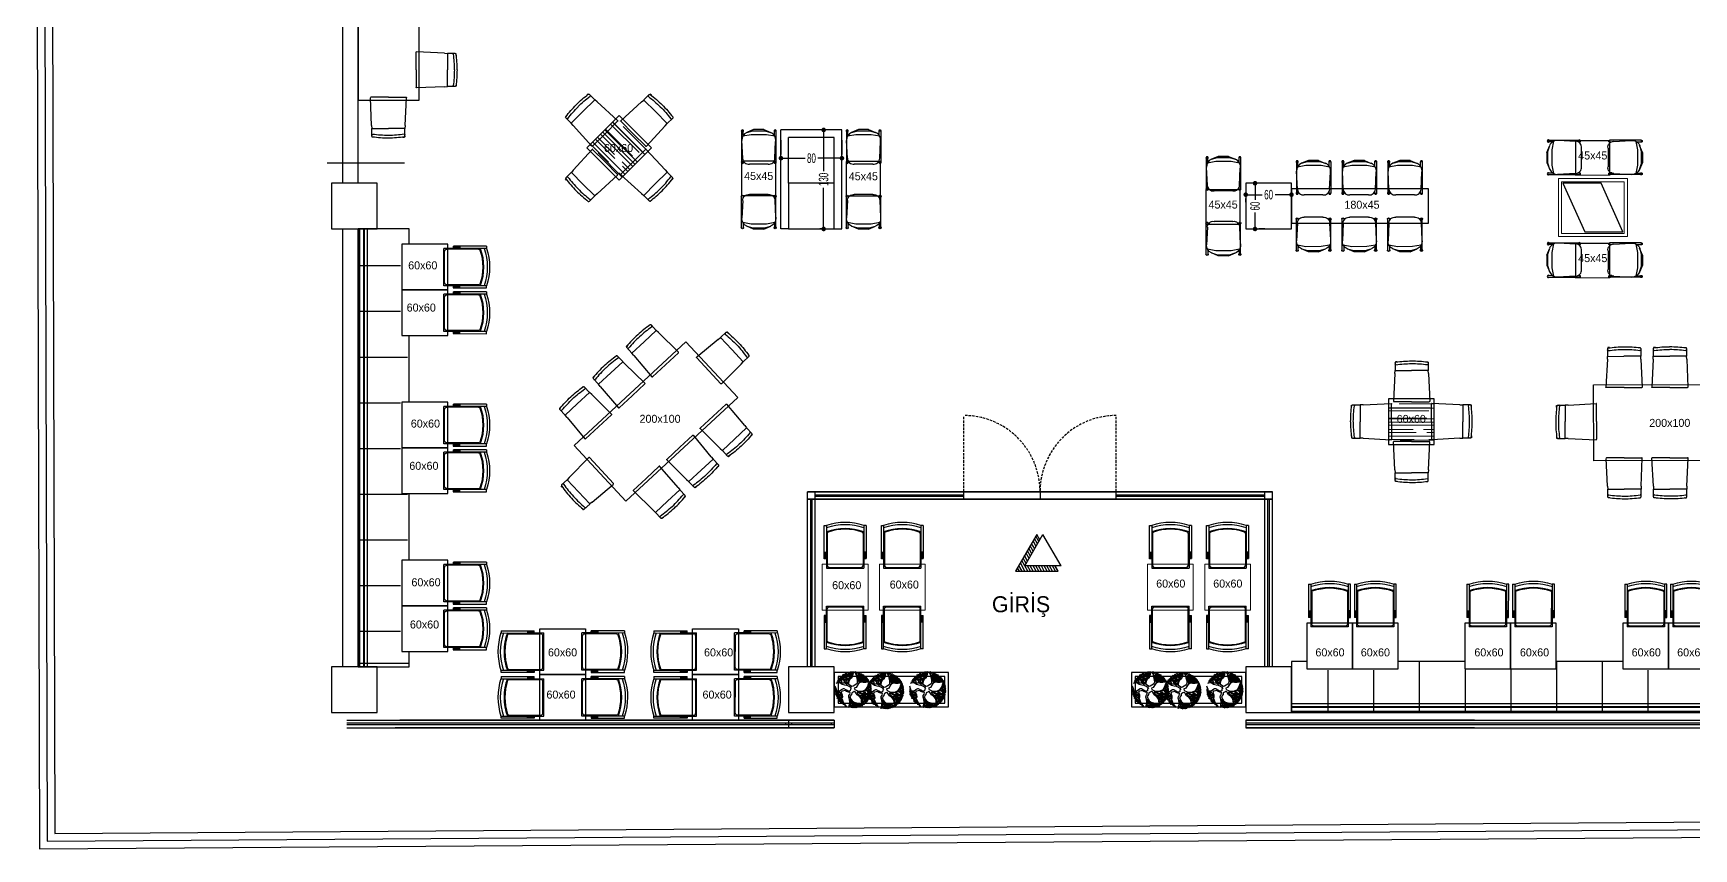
# Model space of a CAD drawing. Header units: millimetres. Extents: x -718 to 7948, y 6082 to 9415.
# Drawn here: x 4610 to 6789, y 6365 to 7436 of the extents above; entities that cross this region are included whole.
import ezdxf

# ---------------------------------------------------------------- set-up
doc = ezdxf.new("R2010")
doc.units = ezdxf.units.MM
doc.linetypes.add('150824 Uyg - tasıyıcı (ZEMIN K.)$0$150515 Uyg - Çekirdekler$0$Uyg - Yangın Merdivenleri ve Asansörler$0$150314 yangın merdiven$0$merdiven$0$193L00F02_c$0$HIDDEN2', pattern=[4.7625, 3.175, -1.5875])
for name, color, linetype in [('-DWG_ANA', 7, 'Continuous'), ('agac', 64, 'Continuous'), ('bahce', 34, 'Continuous'), ('dim', 252, 'Continuous'), ('DUVAR', 6, 'Continuous'), ('GÖRÜNÜŞ', 253, 'Continuous'), ('kolon', 4, 'Continuous'), ('PENCERE', 1, 'Continuous'), ('text', 7, 'Continuous'), ('ZZCAD_3D_FIG', 7, 'Continuous')]:
    doc.layers.add(name, color=color, linetype=linetype)
doc.layers.add('m_Ahsap', color=7, linetype='Continuous', lineweight=13, true_color=0x89693e)
doc.layers.add('m_profil', color=145, linetype='Continuous', lineweight=15)
doc.layers.add('m_Tefris', color=253, linetype='Continuous', lineweight=15)
doc.layers.add('TEFRIS', color=7, linetype='Continuous', true_color=0xa77f65)
doc.styles.add('HAYAL KAHVESİ', font='GOTHIC.TTF')
doc.styles.add('ROMANS', font='arial.ttf', dxfattribs={"width": 0.6, "height": 12.5})
doc.dimstyles.new('YAZI', dxfattribs={"dimtxt": 12.5, "dimasz": 6, "dimexe": 5, "dimexo": 25, "dimgap": 3, "dimtad": 0, "dimdec": 1, "dimrnd": 0.5, "dimzin": 9, "dimdsep": 46, "dimtxsty": 'ROMANS', "dimblk": 'DOT', "dimblk1": 'DOTSMALL', "dimblk2": 'DOT', "dimcen": 1, "dimdle": 5, "dimclrd": 6, "dimclre": 6, "dimadec": 0, "dimazin": 0, "dimtfac": 1, "dimtdec": 1, "dimtix": 1, "dimtofl": 0, "dimtmove": 2, "dimatfit": 3, "dimldrblk": 'DOT', "dimfxl": 1, "dimtolj": 1, "dimtzin": 0, "dimarcsym": 0})

# ---------------------------------------------------------------- blocks, each defined once
blk = doc.blocks.new('sandalye kolcakli')
at = {"layer": 'TEFRIS', "color": 146, "true_color": 0x105689}
for p, q in [((-27.5, 12.4), (-27.5, 56)), ((-27.5, 56), (-24.5, 56)), ((-24.5, 56), (-24.5, 18.3)), ((27.5, 56), (24.5, 56)), ((24.5, 56), (24.5, 18.3)), ((27.5, 56), (27.5, 12.4)), ((-27.5, 21.1), (-24.5, 21.1)), ((-27.5, 20.1), (-24.5, 20.1)), ((-27.5, 18.8), (-24.5, 18.8)), ((-27.5, 17.9), (-24.5, 17.9)), ((-27.5, 17.6), (-24.5, 17.6)), ((-27.5, 17.1), (-24.5, 17.1)), ((-27.5, 16.1), (-24.5, 16.1)), ((-27.5, 14.9), (-24.5, 14.9)), ((-27.5, 14), (-24.5, 14)), ((-27.5, 13.6), (-24.5, 13.6)), ((-27.5, 13.3), (-24.5, 13.3)), ((-27.5, 13), (-24.5, 13)), ((-27.5, 12.8), (-24.5, 12.8)), ((-24.5, 12.4), (-27.5, 12.4)), ((27.5, 21.1), (24.5, 21.1)), ((27.5, 20.1), (24.5, 20.1)), ((27.5, 18.8), (24.5, 18.8)), ((27.5, 17.9), (24.5, 17.9)), ((27.5, 17.6), (24.5, 17.6)), ((27.5, 17.1), (24.5, 17.1)), ((27.5, 16.1), (24.5, 16.1)), ((27.5, 14.9), (24.5, 14.9)), ((27.5, 14), (24.5, 14)), ((27.5, 13.6), (24.5, 13.6)), ((27.5, 13.3), (24.5, 13.3)), ((27.5, 13), (24.5, 13)), ((27.5, 12.8), (24.5, 12.8)), ((24.5, 12.4), (27.5, 12.4))]:
    blk.add_line(p, q, dxfattribs=at)
at = {"layer": 'TEFRIS', "color": 251}
for p, q in [((-23.5, 45.6), (-23.5, 4)), ((23.5, 45.6), (23.5, 4)), ((-20.5, 1), (20.5, 1))]:
    blk.add_line(p, q, dxfattribs=at)
at = {"layer": 'TEFRIS'}
for p, q in [((-24.5, 18.3), (-24.5, 0)), ((-24.5, 0), (24.5, 0)), ((24.5, 18.3), (24.5, 0))]:
    blk.add_line(p, q, dxfattribs=at)
at = {"layer": 'TEFRIS', "color": 146, "true_color": 0x105689}
for radius, start, end in [(79.2, 71.9699, 108.0301), (76.2, 71.2337, 108.7663), (71.2, 69.86, 110.14)]:
    blk.add_arc((0, -19.2), radius, start, end, dxfattribs=at)
at = {"layer": 'TEFRIS', "color": 251}
for centre, radius, start, end in [((-21.7, 45.6), 1.8, 108.5092, 180), ((0, -19.2), 70.2, 71.4908, 108.5092), ((21.7, 45.6), 1.8, 0, 71.4908), ((-20.5, 4), 3, 180, 270), ((20.5, 4), 3, 270, 0)]:
    blk.add_arc(centre, radius, start, end, dxfattribs=at)
blk = doc.blocks.new('agac12')
for points in [[(-52, 222), (-52, 210), (-50, 194), (-46, 179), (-39, 167), (-30, 157), (-35, 151), (-46, 138), (-53, 124), (-66, 134), (-76, 151), (-89, 170), (-115, 173), (-141, 177)], [(-81, 193), (-90, 210)], [(-63, 206), (-79, 214)], [(-38, 147), (-55, 176), (-61, 202), (-69, 218)], [(14, 228), (28, 198), (34, 181), (39, 161), (48, 122), (49, 94), (47, 81), (37, 69), (17, 56), (-3, 45), (-17, 39), (-51, 61), (-56, 79), (-51, 108), (-38, 138), (-14, 157), (-10, 166), (3, 213), (5, 229)], [(0, 229), (-1, 214), (-5, 199), (-13, 175), (-19, 164), (-32, 175), (-43, 193), (-46, 210), (-46, 222)], [(-30, 188), (-42, 225)], [(-27, 171), (-32, 201), (-30, 227)], [(-12, 178), (-17, 190), (-19, 228)], [(-17, 199), (-10, 214), (-10, 228)], [(20, 228), (34, 199), (47, 147), (53, 173), (73, 203), (74, 215)], [(41, 202), (29, 227)], [(35, 215), (43, 225)], [(37, 187), (41, 202), (63, 220)], [(51, 210), (51, 223)], [(79, 215), (78, 197), (65, 179), (54, 159), (53, 134), (57, 117), (75, 128), (106, 152), (121, 195)], [(53, 133), (82, 164), (92, 209)], [(-212, -1), (-229, 5)], [(-213, 84), (-187, 92), (-158, 81), (-141, 70), (-110, 61), (-84, 56), (-53, 43), (-41, 38), (-26, 15), (-37, 6), (-38, -13), (-38, -13), (-66, -16), (-87, -6), (-113, 11), (-128, 11), (-151, 1), (-153, -7), (-171, -18), (-203, -16), (-210, 4), (-225, 43)], [(-225, 28), (-214, 4), (-208, -19), (-201, -27), (-207, -30), (-218, -41), (-222, -50)], [(-166, 157), (-159, 144), (-144, 138), (-128, 124), (-116, 108), (-113, 81), (-133, 82), (-151, 89), (-167, 94), (-181, 99), (-190, 99), (-209, 92)], [(-186, 111), (-204, 102)], [(-139, 84), (-145, 106), (-199, 113)], [(-174, 110), (-192, 124)], [(-127, 124), (-159, 116), (-187, 132)], [(-145, 119), (-179, 142)], [(-148, 172), (-123, 169), (-102, 165), (-94, 163), (-84, 152), (-79, 137), (-64, 117), (-66, 87), (-65, 69), (-86, 71), (-104, 84), (-105, 103), (-113, 119), (-131, 137), (-152, 150), (-159, 161)], [(-86, 106), (-112, 128), (-155, 168)], [(-94, 171), (-112, 180), (-134, 185)], [(-105, 150), (-134, 149)], [(-57, 160), (-74, 173), (-92, 185), (-125, 191)], [(-105, 94), (-81, 109), (-95, 145), (-124, 160)], [(-99, 187), (-112, 199)], [(-61, 130), (-54, 152), (-65, 185), (-103, 204)], [(-96, 78), (-94, 101)], [(-78, 88), (-86, 80)], [(-65, 84), (-84, 90)], [(-73, 86), (-75, 99)], [(200, 110), (179, 95), (155, 91), (121, 92), (95, 94), (65, 77), (34, 30), (11, 22), (17, 2), (52, -13), (82, -18), (121, -14), (157, 5), (180, 41), (190, 77), (203, 104)], [(125, 190), (113, 157), (110, 145), (80, 124), (66, 97), (86, 98), (101, 98), (131, 95), (153, 97), (160, 120), (164, 134), (176, 144)], [(70, 151), (72, 170)], [(74, 128), (88, 151), (112, 199)], [(76, 116), (102, 114), (132, 125), (153, 169)], [(83, 98), (138, 111), (153, 132)], [(84, 171), (105, 203)], [(88, 130), (110, 131), (117, 143), (130, 188)], [(90, 100), (120, 114)], [(113, 118), (128, 144), (133, 186)], [(122, 107), (146, 105), (154, 122)], [(123, 135), (126, 140), (148, 174)], [(127, 123), (146, 133), (171, 152)], [(151, 137), (163, 161)], [(222, 51), (210, 42), (191, 38), (186, 36), (178, 25), (171, 9), (153, -3), (164, -5), (183, -18), (195, -38), (219, -64)], [(179, 141), (167, 131), (165, 112), (160, 101), (168, 100), (175, 104), (197, 113)], [(165, 112), (189, 128)], [(170, -10), (201, 4), (227, 25)], [(171, 116), (195, 119)], [(177, 120), (184, 136)], [(206, 95), (198, 79), (187, 42), (202, 44), (221, 58)], [(189, 50), (201, 61), (216, 75)], [(191, 0), (190, 19), (202, 27), (224, 44)], [(197, 43), (219, 67)], [(198, 24), (226, 32)], [(200, 60), (212, 86)], [(206, 8), (228, 9)], [(-205, -10), (-228, -8)], [(-218, -9), (-227, -24)], [(-207, -30), (-215, -24), (-226, -35)], [(-222, -58), (-213, -42), (-201, -32), (-192, -30), (-169, -31), (-159, -41), (-159, -55), (-165, -64), (-186, -77), (-200, -87), (-202, -103)], [(-206, -36), (-218, -70)], [(-181, -63), (-182, -51), (-191, -41), (-203, -55), (-216, -75)], [(-169, -67), (-190, -60), (-205, -74), (-213, -82)], [(-184, -75), (-189, -69), (-211, -89)], [(-200, -109), (-196, -94), (-184, -83), (-168, -74), (-157, -68), (-151, -60), (-151, -71), (-150, -87), (-151, -108), (-150, -119), (-143, -134), (-130, -158), (-116, -182), (-99, -204)], [(-163, -95), (-174, -89), (-186, -97), (-189, -111), (-194, -117)], [(-181, -59), (-174, -41)], [(-151, -88), (-162, -95), (-179, -112), (-173, -150)], [(-171, -108), (-166, -123), (-165, -142), (-156, -168)], [(-145, -132), (-155, -141), (-150, -160), (-149, -174)], [(-60, -221), (-52, -200), (-45, -154), (-49, -118), (-57, -91), (-55, -71), (-45, -56), (-38, -44), (-45, -30), (-61, -30), (-85, -23), (-102, -10), (-118, -12), (-140, -19), (-151, -31), (-139, -62), (-137, -87), (-143, -111), (-121, -165), (-89, -211)], [(-151, -138), (-144, -153), (-142, -160)], [(-132, -167), (-137, -169), (-144, -171)], [(-132, -154), (-130, -171), (-127, -188)], [(-55, -220), (-50, -207), (-43, -183), (-34, -202), (-18, -209), (-4, -224), (-4, -228)], [(-47, -200), (-45, -207), (-38, -215), (-40, -223)], [(125, -192), (111, -179), (104, -147), (101, -114), (77, -84), (47, -62), (24, -24), (11, -21), (0, -28), (-11, -33), (-19, -40), (-23, -58), (-43, -85), (-31, -116), (-15, -139), (9, -154), (42, -163), (82, -170), (99, -183), (120, -195)], [(2, -229), (-3, -218), (-15, -206), (-27, -198), (-35, -169), (-33, -141), (-39, -116), (-22, -146), (-5, -159), (9, -177), (31, -198), (40, -225)], [(-34, -156), (-19, -169), (-5, -186), (25, -228)], [(-33, -204), (-32, -211), (-23, -215), (-23, -227)], [(-24, -164), (-11, -159)], [(-14, -178), (-16, -188), (-8, -202), (5, -215), (11, -227)], [(-7, -159), (-4, -173), (11, -190), (26, -199), (35, -220)], [(3, -194), (13, -200), (33, -226)], [(46, -223), (38, -199), (36, -192), (24, -183), (5, -167), (4, -160), (20, -162), (63, -172), (86, -182), (113, -199)], [(16, -175), (39, -174), (52, -185), (70, -204), (68, -215)], [(47, -180), (43, -191), (53, -202), (59, -216), (58, -219)], [(208, -93), (193, -80), (181, -66), (157, -59), (136, -60), (106, -58), (82, -46), (67, -34), (55, -33), (47, -31), (54, -50), (74, -65), (96, -87), (112, -100), (137, -111), (171, -115), (191, -125)], [(54, -170), (66, -188), (93, -208)], [(217, -67), (204, -54), (188, -36), (179, -23), (166, -15), (148, -11), (126, -18), (100, -24), (75, -23), (97, -43), (122, -53), (153, -51), (183, -60), (210, -90)], [(80, -180), (76, -189), (100, -202)], [(78, -70), (113, -72), (153, -73), (170, -86), (202, -106)], [(103, -93), (117, -89), (129, -103)], [(104, -45), (130, -37), (154, -40), (161, -34)], [(188, -128), (164, -119), (138, -116), (114, -110), (104, -104), (112, -122), (115, -138), (114, -162), (117, -172), (127, -188)], [(108, -72), (117, -82), (133, -86), (153, -92), (197, -113)], [(116, -168), (125, -170), (138, -180)], [(117, -134), (139, -138), (146, -157), (152, -168)], [(119, -20), (138, -24), (156, -24)], [(125, -85), (139, -80), (156, -83)], [(125, -113), (130, -123), (150, -128), (164, -138), (171, -152)], [(126, -137), (128, -152), (135, -167), (144, -176)], [(134, -88), (139, -100), (153, -107)], [(139, -125), (153, -144), (164, -159)], [(149, -128), (163, -123), (174, -131), (182, -135)], [(154, -52), (164, -47), (185, -47), (203, -64), (215, -78)], [(160, -79), (182, -77), (195, -87), (205, -98)], [(167, -98), (169, -107)], [(183, -4), (202, -24), (228, -8)], [(190, -30), (200, -31), (213, -32), (228, -16)], [(193, -15), (229, 0)], [(201, -45), (216, -43), (226, -31)], [(209, -54), (223, -51)]]:
    blk.add_lwpolyline(points)
blk = doc.blocks.new('MONTE CRİSTO S0 A0')
for p, q in [((-45.6, 51, -0.3), (-45.6, 41, -0.3)), ((-42.9, 52.4, -0.3), (-45.1, 52.4, -0.3)), ((-45.1, 52.4, -0.3), (-45.1, 51.9, -0.3)), ((-42.8, 52.2, -0.3), (-42.9, 52.4, -0.3)), ((-4.8, 52.2, -0.3), (-4.8, 52.4, -0.3)), ((-4.8, 52.4, -0.3), (-2.6, 52.4, -0.3)), ((-2.8, 51.9, -0.3), (-2.6, 51.9, -0.3)), ((-2.6, 52.4, -0.3), (-2.6, 51.9, -0.3)), ((-2.1, 51, -0.3), (-2.1, 41, -0.3)), ((-45.9, 37, -0.3), (-47.4, 0.4)), ((-45.9, 37, -0.3), (-45.6, 40.9, -0.3)), ((-45.6, 40.9, -0.3), (-23.6, 40.9)), ((-2.1, 40.9, -0.3), (-23.6, 40.9)), ((-1.8, 37, -0.3), (-2.1, 40.9, -0.3)), ((-1.8, 37, -0.3), (0.1, 0.4)), ((-23.6, -0.2), (-46.9, -0.2)), ((-46.9, -0.2), (-46.8, -0.2)), ((-46.7, -0.2), (-46.7, -0.2)), ((-23.6, -0.2), (-0.4, -0.2)), ((-0.6, -0.2), (-0.6, -0.2)), ((-0.4, -0.2), (-0.4, -0.2))]:
    blk.add_line(p, q)
at = {"ltscale": 20}
for centre, radius, start, end in [((-44.6, 51, -0.3), 1, 97.0396, 180), ((-44.6, 49.5, -0.3), 1, 180, 276.9821), ((-23.6, -100.4, -0.3), 153.9, 90.0009, 97.8797), ((-23.2, -106.4, -0.3), 156.4, 90.1608, 97.8251), ((-23.6, -94.1, -0.3), 147.5, 81.9515, 89.9988), ((-24, -99.9, -0.3), 149.8, 82.0053, 89.8355), ((-3.1, 49.5, -0.3), 1, 263.0179, 0), ((-3.1, 51, -0.3), 1, 0, 82.9604)]:
    blk.add_arc(centre, radius, start, end, dxfattribs=at)
for centre, start, end in [((-46.1, 41, -0.3), 355.2357, 0), ((-1.6, 41, -0.3), 180, 184.7643), ((-46.9, 0.3), 176.2987, 270), ((-0.4, 0.3), 270, 3.7013)]:
    blk.add_arc(centre, 0.5, start, end)
blk = doc.blocks.new('sedia-09')
for p, q in [((1, 31.8, 78.4), (5, 41.2, 31.7)), ((1, 31.8), (1, 18.1)), ((47.6, 37.6), (47.6, 12.4)), ((1, 18.1, 78.4), (5, 8.7, 30.1)), ((39.8, 3.3, 41.8), (15.7, 2.1, 30.1))]:
    blk.add_line(p, q)
for points in [[(3, 48.1), (45.2, 48.1)], [(9.1, 46.1), (3, 46.1)], [(10.1, 46.7), (7.9, 35.3), (7.9, 14.7), (10.1, 3.3)], [(39.8, 46.7), (17, 47.8)], [(45.2, 46.1), (42.8, 46.1)], [(5, 8.7), (2.6, 17), (2.6, 33), (4.9, 41)], [(9.1, 3.9), (3, 3.9)], [(3, 1.9), (45.2, 1.9)], [(45.2, 3.9), (42.8, 3.9)]]:
    blk.add_lwpolyline(points)
for centre, radius, start, end in [((3, 47.1), 1.5, 41.8103, 318.1354), ((3, 47.1), 1, 90, 270), ((15.3, 36.7), 11.3, 81.0379, 157.7477), ((39.8, 38.8), 7.95, 351.3205, 89.8959), ((45.2, 47.1), 1.5, 221.8103, 138.1354), ((45.2, 47.1), 1, 270, 90), ((3, 2.9), 1.5, 41.8646, 318.1897), ((3, 2.9), 1, 90, 270), ((15.1, 13.1), 11, 203.2604, 272.8233), ((39.8, 11.2), 7.95, 270.1041, 8.6795), ((45.2, 2.9), 1.5, 221.8646, 138.1897), ((45.2, 2.9), 1, 270, 90)]:
    blk.add_arc(centre, radius, start, end)
blk = doc.blocks.new('_Dot')
at = {"color": 0, "linetype": 'ByBlock', "lineweight": -2}
blk.add_line((-0.5, 0), (-1, 0), dxfattribs=at)
at = {"color": 0, "linetype": 'ByBlock', "const_width": 0.5}
blk.add_lwpolyline([(-0.25, 0, 1), (0.25, 0, 1)], format="xyb", close=True, dxfattribs=at)
blk = doc.blocks.new('*D14')
at = {"layer": 'Defpoints', "color": 0, "transparency": 16777216}
for p in [(6201.2, 7238.9), (6261.2, 7238.9), (6201.2, 7223.9)]:
    blk.add_point(p, dxfattribs=at)
at = {"layer": 'dim', "color": 6, "lineweight": -2, "transparency": 16777216}
for p, q in [((6201.2, 7213.9), (6201.2, 7218.9)), ((6207.2, 7223.9), (6222.8, 7223.9)), ((6255.2, 7223.9), (6239.6, 7223.9)), ((6261.2, 7213.9), (6261.2, 7218.9))]:
    blk.add_line(p, q, dxfattribs=at)
at = {"layer": 'dim', "color": 6, "lineweight": -2, "transparency": 16777216, "xscale": 6, "yscale": 6, "zscale": 6, "rotation": 180}
blk.add_blockref('_Dot', (6201.2, 7223.9), dxfattribs=at)
at = {"layer": 'dim', "color": 6, "lineweight": -2, "transparency": 16777216, "xscale": 6, "yscale": 6, "zscale": 6}
blk.add_blockref('_Dot', (6261.2, 7223.9), dxfattribs=at)
at = {"layer": 'dim', "color": 0, "transparency": 16777216, "insert": (6231.2, 7223.9), "char_height": 12.5, "attachment_point": 5, "style": 'ROMANS'}
blk.add_mtext('\\A1;60', dxfattribs=at)
blk = doc.blocks.new('_DotSmall')
at = {"color": 0, "linetype": 'ByBlock', "const_width": 0.5}
blk.add_lwpolyline([(-0.0625, 0, 1), (0.0625, 0, 1)], format="xyb", close=True, dxfattribs=at)
blk = doc.blocks.new('*D15')
at = {"layer": 'Defpoints', "color": 0, "transparency": 16777216}
for p in [(6201.2, 7238.9), (6201.2, 7178.9), (6213.4, 7178.9)]:
    blk.add_point(p, dxfattribs=at)
at = {"layer": 'dim', "color": 6, "lineweight": -2, "transparency": 16777216}
for p, q in [((6226.2, 7238.9), (6218.4, 7238.9)), ((6213.4, 7232.9), (6213.4, 7217.3)), ((6213.4, 7184.9), (6213.4, 7200.6)), ((6226.2, 7178.9), (6218.4, 7178.9))]:
    blk.add_line(p, q, dxfattribs=at)
at = {"layer": 'dim', "color": 6, "lineweight": -2, "transparency": 16777216, "xscale": 6, "yscale": 6, "zscale": 6}
for p, rotation in [((6213.4, 7238.9), 90), ((6213.4, 7178.9), 270)]:
    blk.add_blockref('_Dot', p, dxfattribs=dict(at, rotation=rotation))
at = {"layer": 'dim', "color": 0, "transparency": 16777216, "insert": (6213.4, 7208.9), "char_height": 12.5, "attachment_point": 5, "rotation": 90, "style": 'ROMANS'}
blk.add_mtext('\\A1;60', dxfattribs=at)
blk = doc.blocks.new('*D16')
at = {"layer": 'Defpoints', "color": 0, "transparency": 16777216}
for p in [(5671.2, 7308.9), (5647.2, 7178.9), (5671.2, 7178.9)]:
    blk.add_point(p, dxfattribs=at)
at = {"layer": 'dim', "color": 6, "lineweight": -2, "transparency": 16777216}
for p, q in [((5646.2, 7308.9), (5642.2, 7308.9)), ((5647.2, 7302.9), (5647.2, 7254.9)), ((5647.2, 7184.9), (5647.2, 7233)), ((5646.2, 7178.9), (5642.2, 7178.9))]:
    blk.add_line(p, q, dxfattribs=at)
at = {"layer": 'dim', "color": 6, "lineweight": -2, "transparency": 16777216, "xscale": 6, "yscale": 6, "zscale": 6}
for p, rotation in [((5647.2, 7308.9), 90), ((5647.2, 7178.9), 270)]:
    blk.add_blockref('_Dot', p, dxfattribs=dict(at, rotation=rotation))
at = {"layer": 'dim', "color": 0, "transparency": 16777216, "insert": (5647.2, 7243.9), "char_height": 12.5, "attachment_point": 5, "rotation": 90, "style": 'ROMANS'}
blk.add_mtext('\\A1;130', dxfattribs=at)
blk = doc.blocks.new('*D17')
at = {"layer": 'Defpoints', "color": 0, "transparency": 16777216}
for p in [(5591.2, 7270.3), (5671.2, 7271.8), (5671.2, 7270.3)]:
    blk.add_point(p, dxfattribs=at)
at = {"layer": 'dim', "color": 6, "lineweight": -2, "transparency": 16777216}
for p, q in [((5591.2, 7295.3), (5591.2, 7276.8)), ((5671.2, 7295.3), (5671.2, 7276.8)), ((5597.2, 7271.8), (5622.8, 7271.8)), ((5665.2, 7271.8), (5639.6, 7271.8))]:
    blk.add_line(p, q, dxfattribs=at)
at = {"layer": 'dim', "color": 6, "lineweight": -2, "transparency": 16777216, "xscale": 6, "yscale": 6, "zscale": 6, "rotation": 180}
blk.add_blockref('_Dot', (5591.2, 7271.8), dxfattribs=at)
at = {"layer": 'dim', "color": 6, "lineweight": -2, "transparency": 16777216, "xscale": 6, "yscale": 6, "zscale": 6}
blk.add_blockref('_Dot', (5671.2, 7271.8), dxfattribs=at)
at = {"layer": 'dim', "color": 0, "transparency": 16777216, "insert": (5631.2, 7271.8), "char_height": 12.5, "attachment_point": 5, "style": 'ROMANS'}
blk.add_mtext('\\A1;80', dxfattribs=at)

msp = doc.modelspace()

# ---------------------------------------------------------------- hatches: boundary and pattern name
at = {"layer": 'GÖRÜNÜŞ'}
h = msp.add_hatch(dxfattribs=at)
h.set_pattern_fill('ANSI31', color=1, angle=74, style=0)
h.paths.add_polyline_path([(5955.13, 6729.66), (5951.05, 6736.64), (5911.22, 6736.51), (5931.03, 6770.92), (5926.97, 6777.88), (5899.11, 6729.48)])
at = {"layer": 'm_Ahsap', "true_color": 0x3b3b3b}
h = msp.add_hatch(dxfattribs=at)
h.set_pattern_fill('AR-RROOF', color=250, scale=0.55, angle=135)
h.set_pattern_definition([(135, (8385.683, 608.873), (-31.610502, 11.853938), [209.55, -27.94, 69.85, -13.97]), (135, (8367.605, 617.072), (-3.259833, -23.016396), [41.91, -4.6101, 83.82, -10.4775]), (135, (8372.347, 605.415), (-57.985514, 44.748616), [111.76, -19.558, 55.88, -13.97])])
h.paths.add_polyline_path([(5378.77, 7243.06), (5421.19, 7285.49), (5378.77, 7327.92), (5336.34, 7285.49)])
h = msp.add_hatch(dxfattribs=at)
h.set_pattern_fill('AR-RROOF', color=250, scale=0.55, angle=180)
h.set_pattern_definition([(180, (13265.956, 4331.019), (-30.734, -13.97), [209.55, -27.94, 69.85, -13.97]), (180, (13247.376, 4324.034), (13.97, -18.5801), [41.91, -4.6101, 83.82, -10.4775]), (180, (13258.971, 4319.145), (-72.644, -9.3599), [111.76, -19.558, 55.88, -13.97])])
h.paths.add_polyline_path([(6448.66, 6895.89), (6448.66, 6955.89), (6388.66, 6955.89), (6388.66, 6895.89)])

# ---------------------------------------------------------------- linework, layer by layer
at = {"layer": '-DWG_ANA', "color": 30, "true_color": 0xf26722}
for points in [[(4618.03, 6365.09), (7470.4, 6384.79), (7462.17, 9375.63), (4609.8, 9355.93)], [(4638.03, 6385.09), (7450.4, 6404.79), (7442.17, 9355.63), (4629.8, 9335.93)]]:
    msp.add_lwpolyline(points, close=True, dxfattribs=at)
at = {"layer": '-DWG_ANA', "color": 18, "true_color": 0x000000}
msp.add_lwpolyline([(4628.03, 6375.09), (7460.4, 6394.79), (7452.17, 9365.63), (4619.8, 9345.93)], close=True, dxfattribs=at)
at = {"color": 0, "linetype": 'ByBlock'}
msp.add_line((5097.22, 7265.26), (4995.81, 7265.26), dxfattribs=at)
at = {"layer": 'bahce', "ltscale": 2}
for points in [[(5661.21, 6596.43), (5661.21, 6551.43), (5811.21, 6551.43), (5811.21, 6596.43)], [(5666.21, 6591.43), (5666.21, 6556.43), (5806.21, 6556.43), (5806.21, 6591.43)], [(6051.21, 6596.43), (6051.21, 6551.43), (6201.21, 6551.43), (6201.21, 6596.43)], [(6056.21, 6591.43), (6056.21, 6556.43), (6196.21, 6556.43), (6196.21, 6591.43)]]:
    msp.add_lwpolyline(points, close=True, dxfattribs=at)
at = {"layer": 'DUVAR'}
for p, q in [((5016.21, 7238.93), (5016.21, 7638.93)), ((5036.21, 7238.93), (5036.21, 7638.93)), ((5016.21, 6603.93), (5016.21, 7178.93))]:
    msp.add_line(p, q, dxfattribs=at)
at = {"layer": 'GÖRÜNÜŞ', "color": 3}
for p, q in [((5591.21, 7178.93), (5591.21, 7308.93)), ((5671.21, 7308.93), (5591.21, 7308.93)), ((5671.21, 7178.93), (5671.21, 7308.93)), ((5601.21, 7238.93), (5601.21, 7298.93)), ((5661.21, 7298.93), (5601.21, 7298.93)), ((5661.21, 7238.93), (5661.21, 7298.93)), ((5601.21, 7178.93), (5591.21, 7178.93)), ((5661.21, 7178.93), (5671.21, 7178.93))]:
    msp.add_line(p, q, dxfattribs=at)
at = {"layer": 'GÖRÜNÜŞ', "color": 1}
for p, q in [((5926.97, 6777.88), (5899.11, 6729.48)), ((5931.03, 6770.92), (5926.97, 6777.88)), ((5959.13, 6736.66), (5911.22, 6736.51)), ((5955.13, 6729.66), (5951.05, 6736.64)), ((5899.11, 6729.48), (5955.13, 6729.66))]:
    msp.add_line(p, q, dxfattribs=at)
for points in [[(5911.22, 6736.51), (5935.04, 6777.9)], [(5959.13, 6736.66), (5935.04, 6777.9)]]:
    msp.add_lwpolyline(points, dxfattribs=at)
at = {"layer": 'GÖRÜNÜŞ'}
msp.add_lwpolyline([(5601.21, 6603.93), (5601.21, 6543.93), (5661.21, 6543.93), (5661.21, 6603.93)], close=True, dxfattribs=at)
at = {"layer": 'kolon'}
for points in [[(5001.21, 7238.93), (5001.21, 7178.93), (5061.21, 7178.93), (5061.21, 7238.93)], [(5601.21, 7238.93), (5601.21, 7178.93), (5661.21, 7178.93), (5661.21, 7238.93)], [(6201.21, 7238.93), (6201.21, 7178.93), (6261.21, 7178.93), (6261.21, 7238.93)], [(6617.44, 7238.93), (6646.01, 7175.03), (6696.01, 7175.03), (6667.44, 7238.93)], [(5001.21, 6603.93), (5001.21, 6543.93), (5061.21, 6543.93), (5061.21, 6603.93)], [(5601.21, 6603.93), (5601.21, 6543.93), (5661.21, 6543.93), (5661.21, 6603.93)], [(6201.21, 6603.93), (6201.21, 6543.93), (6261.21, 6543.93), (6261.21, 6603.93)]]:
    msp.add_lwpolyline(points, close=True, dxfattribs=at)
at = {"layer": 'm_profil', "ltscale": 0.2}
for points in [[(6611.44, 7244.93), (6702.01, 7244.93), (6702.01, 7169.03), (6611.44, 7169.03)], [(6615.44, 7240.93), (6698.01, 7240.93), (6698.01, 7173.03), (6615.44, 7173.03)]]:
    msp.add_lwpolyline(points, close=True, dxfattribs=at)
at = {"layer": 'm_Tefris', "color": 18, "ltscale": 0.2, "true_color": 0x000000}
for points in [[(5645.44, 6678.6), (5645.44, 6738.6), (5705.44, 6738.6), (5705.44, 6678.6)], [(5720.44, 6678.6), (5720.44, 6738.6), (5780.44, 6738.6), (5780.44, 6678.6)], [(6072.3, 6678.6), (6072.3, 6738.6), (6132.3, 6738.6), (6132.3, 6678.6)], [(6147.3, 6678.6), (6147.3, 6738.6), (6207.3, 6738.6), (6207.3, 6678.6)]]:
    msp.add_lwpolyline(points, close=True, dxfattribs=at)
at = {"layer": 'PENCERE', "color": 251, "linetype": '150824 Uyg - tasıyıcı (ZEMIN K.)$0$150515 Uyg - Çekirdekler$0$Uyg - Yangın Merdivenleri ve Asansörler$0$150314 yangın merdiven$0$merdiven$0$193L00F02_c$0$HIDDEN2', "true_color": 0x636466}
for p, q in [((5831.21, 6833.93), (5831.21, 6933.93)), ((6031.21, 6833.93), (6031.21, 6933.93))]:
    msp.add_line(p, q, dxfattribs=at)
at = {"layer": 'PENCERE'}
for p, q in [((5626.21, 6833.93), (6236.21, 6833.93)), ((6236.21, 6833.93), (5626.21, 6833.93)), ((5626.21, 6823.93), (6236.21, 6823.93)), ((6236.21, 6823.93), (5626.21, 6823.93)), ((5931.21, 6833.93), (5931.21, 6823.93)), ((5021.21, 6533.93), (5661.21, 6533.93)), ((5661.21, 6529.93), (5021.21, 6529.93)), ((5661.21, 6527.93), (5021.21, 6527.93)), ((5021.21, 6523.93), (5661.21, 6523.93)), ((5661.21, 6523.93), (5084.7, 6523.93)), ((5661.21, 6533.93), (5091.18, 6533.93)), ((5597.21, 6529.93), (5597.21, 6527.93)), ((5601.21, 6533.93), (5601.21, 6523.93)), ((5605.21, 6529.93), (5605.21, 6527.93)), ((5657.21, 6529.93), (5657.21, 6527.93)), ((5661.21, 6533.93), (5661.21, 6523.93)), ((6201.21, 6533.93), (7240.03, 6533.93)), ((6501.21, 6533.93), (6201.21, 6533.93)), ((6201.21, 6533.93), (6201.21, 6523.93)), ((7241.81, 6529.93), (6201.21, 6529.93)), ((7242.71, 6527.93), (6201.21, 6527.93)), ((6201.21, 6523.93), (7255.45, 6523.93)), ((6501.21, 6523.93), (6201.21, 6523.93))]:
    msp.add_line(p, q, dxfattribs=at)
at = {"layer": 'PENCERE', "lineweight": -3, "ltscale": 0.2}
for p, q in [((5626.21, 6603.93), (5626.21, 6833.93)), ((5630.21, 6603.93), (5630.21, 6823.93)), ((5632.21, 6603.93), (5632.21, 6823.93)), ((5636.21, 6603.93), (5636.21, 6833.93)), ((5636.21, 6829.93), (5831.21, 6829.93)), ((5636.21, 6827.93), (5831.21, 6827.93)), ((5831.21, 6823.93), (5831.21, 6833.93)), ((6031.21, 6823.93), (6031.21, 6833.93)), ((6031.21, 6829.93), (6226.21, 6829.93)), ((6031.21, 6827.93), (6226.21, 6827.93)), ((6226.21, 6603.93), (6226.21, 6833.93)), ((6230.21, 6603.93), (6230.21, 6823.93)), ((6232.21, 6603.93), (6232.21, 6823.93)), ((6236.21, 6603.93), (6236.21, 6833.93))]:
    msp.add_line(p, q, dxfattribs=at)
at = {"layer": 'PENCERE', "color": 251, "linetype": '150824 Uyg - tasıyıcı (ZEMIN K.)$0$150515 Uyg - Çekirdekler$0$Uyg - Yangın Merdivenleri ve Asansörler$0$150314 yangın merdiven$0$merdiven$0$193L00F02_c$0$HIDDEN2', "true_color": 0x636466}
for centre, start, end in [((5831.21, 6833.93), 0, 90), ((6031.21, 6833.93), 90, 180)]:
    msp.add_arc(centre, 100, start, end, dxfattribs=at)
at = {"layer": 'TEFRIS'}
for p, q in [((5036.21, 6603.93), (5036.21, 7178.93)), ((6884.06, 6543.93), (6261.21, 6543.93))]:
    msp.add_line(p, q, dxfattribs=at)
at = {"layer": 'TEFRIS', "ltscale": 0.2}
for p, q in [((5103.21, 7178.93), (5036.21, 7178.93)), ((5037.21, 7178.93), (5037.21, 6603.93)), ((5038.21, 7178.93), (5038.21, 6603.93)), ((5043.21, 7178.93), (5043.21, 6603.93)), ((5044.21, 7178.93), (5044.21, 6603.93)), ((5048.21, 7178.93), (5048.21, 6603.93)), ((5103.21, 7158.93), (5103.21, 7178.93)), ((5036.24, 7130.77), (5091.81, 7130.77)), ((5036.24, 7070.77), (5091.81, 7070.77)), ((5103.21, 6951.43), (5103.21, 7038.93)), ((5036.24, 7010.77), (5101.24, 7010.77)), ((5036.24, 6950.77), (5091.81, 6950.77)), ((5036.24, 6890.77), (5091.81, 6890.77)), ((5036.24, 6830.77), (5101.24, 6830.77)), ((5103.21, 6743.93), (5103.21, 6831.43)), ((5036.24, 6770.77), (5101.24, 6770.77)), ((5036.24, 6710.77), (5091.81, 6710.77)), ((5036.24, 6710.77), (5091.81, 6710.77)), ((5036.24, 6650.77), (5091.81, 6650.77)), ((5036.24, 6650.77), (5091.81, 6650.77)), ((5036.24, 6650.77), (5091.81, 6650.77)), ((5036.21, 6603.93), (5103.21, 6603.93)), ((5038.21, 6608.93), (5103.21, 6608.93)), ((5103.21, 6603.93), (5103.21, 6623.93)), ((6261.21, 6610.93), (6261.21, 6543.93)), ((6281.21, 6610.93), (6261.21, 6610.93)), ((6488.71, 6610.93), (6401.21, 6610.93)), ((6429.37, 6543.96), (6429.37, 6610.93)), ((6696.21, 6610.93), (6608.71, 6610.93)), ((6609.37, 6543.96), (6609.37, 6610.93)), ((6669.37, 6543.96), (6669.37, 6610.93)), ((6309.37, 6543.96), (6309.37, 6599.53)), ((6369.37, 6543.96), (6369.37, 6599.53)), ((6489.37, 6543.96), (6489.37, 6601.5)), ((6549.37, 6543.96), (6549.37, 6601.5)), ((6729.37, 6543.96), (6729.37, 6599.53)), ((6729.37, 6543.96), (6729.37, 6599.53)), ((6261.21, 6555.93), (6884.06, 6555.93)), ((6261.21, 6551.93), (6884.06, 6551.93)), ((6261.21, 6550.93), (6884.06, 6550.93)), ((6261.21, 6545.93), (6884.06, 6545.93)), ((6261.21, 6544.93), (6884.06, 6544.93))]:
    msp.add_line(p, q, dxfattribs=at)
at = {"layer": 'TEFRIS', "color": 35}
for p, q in [((5036.21, 7178.93), (5036.21, 6603.93)), ((6261.21, 6543.93), (6884.06, 6543.93))]:
    msp.add_line(p, q, dxfattribs=at)
at = {"layer": 'TEFRIS'}
for points in [[(5036.21, 7507.9), (5036.21, 7347.9), (5116.21, 7347.9), (5116.21, 7507.9)], [(5336.34, 7285.49), (5378.77, 7243.06), (5421.19, 7285.49), (5378.77, 7327.92)], [(5466.35, 7030.72), (5319.74, 6894.69), (5387.76, 6821.38), (5534.37, 6957.42)], [(6657.65, 6974.38), (6857.65, 6974.81), (6857.86, 6874.81), (6657.86, 6874.38)], [(6388.66, 6895.89), (6448.66, 6895.89), (6448.66, 6955.89), (6388.66, 6955.89)]]:
    msp.add_lwpolyline(points, close=True, dxfattribs=at)
at = {"layer": 'TEFRIS', "color": 18, "true_color": 0x000000}
for points in [[(6679.15, 7249.74), (6679.15, 7294.74), (6634.15, 7294.65), (6634.15, 7249.65)], [(5584.46, 7222.83), (5584.46, 7267.83), (5539.46, 7267.73), (5539.46, 7222.73)], [(5721.81, 7222.43), (5721.81, 7267.43), (5676.81, 7267.34), (5676.81, 7222.34)], [(6441.22, 7186.55), (6441.2, 7231.55), (6261.2, 7231.43), (6261.22, 7186.43)], [(6679.15, 7114.96), (6679.15, 7159.96), (6634.15, 7159.87), (6634.15, 7114.87)]]:
    msp.add_lwpolyline(points, close=True, dxfattribs=at)
at = {"layer": 'TEFRIS', "color": 18, "true_color": 0x000000, "elevation": 0}
msp.add_lwpolyline([(6193.97, 7185.32), (6193.97, 7230.32), (6148.97, 7230.23), (6148.97, 7185.23)], close=True, dxfattribs=at)
at = {"layer": 'TEFRIS', "ltscale": 0.2}
for points in [[(5093.78, 7098.93), (5153.78, 7098.93), (5153.78, 7158.93), (5093.78, 7158.93)], [(5093.78, 7038.93), (5153.78, 7038.93), (5153.78, 7098.93), (5093.78, 7098.93)], [(5093.78, 6891.43), (5153.78, 6891.43), (5153.78, 6951.43), (5093.78, 6951.43)], [(5093.78, 6831.43), (5153.78, 6831.43), (5153.78, 6891.43), (5093.78, 6891.43)], [(5093.78, 6683.93), (5153.78, 6683.93), (5153.78, 6743.93), (5093.78, 6743.93)], [(5093.78, 6623.93), (5153.78, 6623.93), (5153.78, 6683.93), (5093.78, 6683.93)], [(5334.79, 6593.93), (5274.79, 6593.93), (5274.79, 6653.93), (5334.79, 6653.93)], [(5535.29, 6593.93), (5475.29, 6593.93), (5475.29, 6653.93), (5535.29, 6653.93)], [(6341.21, 6601.5), (6341.21, 6661.5), (6281.21, 6661.5), (6281.21, 6601.5)], [(6401.21, 6601.5), (6401.21, 6661.5), (6341.21, 6661.5), (6341.21, 6601.5)], [(6548.71, 6601.5), (6548.71, 6661.5), (6488.71, 6661.5), (6488.71, 6601.5)], [(6608.71, 6601.5), (6608.71, 6661.5), (6548.71, 6661.5), (6548.71, 6601.5)], [(6756.21, 6601.5), (6756.21, 6661.5), (6696.21, 6661.5), (6696.21, 6601.5)], [(6816.21, 6601.5), (6816.21, 6661.5), (6756.21, 6661.5), (6756.21, 6601.5)], [(5334.79, 6533.93), (5274.79, 6533.93), (5274.79, 6593.93), (5334.79, 6593.93)], [(5535.29, 6533.93), (5475.29, 6533.93), (5475.29, 6593.93), (5535.29, 6593.93)]]:
    msp.add_lwpolyline(points, close=True, dxfattribs=at)
at = {"layer": 'ZZCAD_3D_FIG', "color": 0, "invisible_edges": 15}
for points in [[(5832.01, 7429.62, 10), (5831.01, 7427.89, 10), (5832.01, 7426.16, 10)], [(5831.28, 7428.89), (5833.01, 7429.89), (5834.74, 7428.89)], [(5833.01, 7425.89), (5831.28, 7428.89), (5834.74, 7428.89)], [(5833.01, 7425.89), (5831.28, 7426.89), (5831.28, 7428.89)], [(5834.74, 7428.89, 10), (5832.01, 7429.62, 10), (5832.01, 7426.16, 10)], [(5832.01, 7426.16, 10), (5834.01, 7426.16, 10), (5834.74, 7428.89, 10)], [(5834.74, 7428.89), (5834.74, 7426.89), (5833.01, 7425.89)]]:
    msp.add_3dface(points, dxfattribs=at)

# ---------------------------------------------------------------- block references
at = {"layer": 'agac', "ltscale": 2, "xscale": 0.1049999999995634, "yscale": 0.1049999999995634, "zscale": 0.1049999999995634}
for p in [(5686.15, 6573.89), (5728.61, 6572.59), (5783.74, 6573.89), (6076.15, 6573.89), (6118.61, 6572.59), (6173.74, 6573.89)]:
    msp.add_blockref('agac12', p, dxfattribs=at)
at = {"layer": 'm_Tefris', "rotation": 0.02496726082713097}
for p in [(5675.44, 6733.6), (5750.44, 6733.6), (6102.3, 6733.6), (6177.3, 6733.6)]:
    msp.add_blockref('sandalye kolcakli', p, dxfattribs=at)
at = {"layer": 'm_Tefris', "xscale": -1, "rotation": 179.9750327391729}
for p in [(5675.44, 6683.6), (5750.44, 6683.6), (6102.3, 6683.6), (6177.3, 6683.6)]:
    msp.add_blockref('sandalye kolcakli', p, dxfattribs=at)
at = {"layer": 'TEFRIS', "xscale": -1}
for name, p, rotation in [('MONTE CRİSTO S0 A0', (5112.51, 7411.52), 270), ('MONTE CRİSTO S0 A0', (5112.51, 7411.52), 270), ('MONTE CRİSTO S0 A0', (5099.82, 7351.6), 180), ('MONTE CRİSTO S0 A0', (5099.82, 7351.6), 180), ('MONTE CRİSTO S0 A0', (5343.47, 7287.39), 45), ('MONTE CRİSTO S0 A0', (5343.47, 7287.39), 45), ('sandalye kolcakli', (5148.78, 7128.93), 269.9750327391727), ('sandalye kolcakli', (5148.78, 7068.93), 269.9750327391727), ('MONTE CRİSTO S0 A0', (5480.49, 7010.05), 312.8583158175455), ('MONTE CRİSTO S0 A0', (6674.04, 6970.72), 0.1223839049417563), ('MONTE CRİSTO S0 A0', (6734.04, 6970.85), 0.1223839049417563), ('MONTE CRİSTO S0 A0', (5334.27, 6903.12), 42.85831581754544), ('sandalye kolcakli', (5148.78, 6921.43), 269.9750327391727), ('MONTE CRİSTO S0 A0', (5519.84, 6948.99), 222.8583158175454), ('MONTE CRİSTO S0 A0', (6392.36, 6902.27), 90), ('MONTE CRİSTO S0 A0', (6392.36, 6902.27), 90), ('sandalye kolcakli', (5148.78, 6861.43), 269.9750327391727), ('MONTE CRİSTO S0 A0', (5475.86, 6908.17), 222.8583158175454), ('sandalye kolcakli', (5148.78, 6713.93), 269.9750327391727), ('sandalye kolcakli', (6311.21, 6656.5), 359.9750327391727), ('sandalye kolcakli', (6371.21, 6656.5), 359.9750327391727), ('sandalye kolcakli', (6518.71, 6656.5), 359.9750327391727), ('sandalye kolcakli', (6578.71, 6656.5), 359.9750327391727), ('sandalye kolcakli', (6726.21, 6656.5), 359.9750327391727), ('sandalye kolcakli', (6786.21, 6656.5), 359.9750327391727), ('sandalye kolcakli', (5148.78, 6653.93), 269.9750327391727), ('sandalye kolcakli', (5329.79, 6623.93), 269.9750327391729), ('sandalye kolcakli', (5530.29, 6623.93), 269.9750327391729), ('sandalye kolcakli', (5329.79, 6563.93), 269.9750327391729), ('sandalye kolcakli', (5530.29, 6563.93), 269.9750327391729)]:
    msp.add_blockref(name, p, dxfattribs=dict(at, rotation=rotation))
at = {"layer": 'TEFRIS', "color": 251, "true_color": 0x636466, "xscale": -1, "rotation": 315}
msp.add_blockref('MONTE CRİSTO S0 A0', (5380.75, 7320.71), dxfattribs=at)
msp.add_blockref('MONTE CRİSTO S0 A0', (5380.75, 7320.71), dxfattribs=at)
at = {"layer": 'TEFRIS', "lineweight": -3, "yscale": 0.972000000067058}
for p, xscale, zscale, rotation in [((5537.74, 7310.34), 0.972000000067058, 0.972000000067058, 270), ((5675.33, 7310.34), 0.972000000067058, 0.972000000067058, 270), ((6595.27, 7248.56), 0.972000000067058, 0.972000000067058, 359.9500654786609), ((6147.59, 7275.2), 0.972000000067058, 0.972000000067058, 270), ((6265.91, 7269.92), 0.972000000067058, 0.972000000067058, 269.9750327391727), ((6325.91, 7269.92), 0.972000000067058, 0.972000000067058, 269.9750327391727), ((6385.91, 7269.92), 0.972000000067058, 0.972000000067058, 269.9750327391727), ((5537.74, 7177.71), -0.972000000067058, 0.972000000003143, 270), ((5675.33, 7177.71), -0.972000000067058, 0.972000000003143, 270), ((6265.91, 7147.95), -0.972000000067058, 0.972000000003143, 270.0249672608273), ((6325.91, 7147.95), -0.972000000067058, 0.972000000003143, 270.0249672608273), ((6385.91, 7147.95), -0.972000000067058, 0.972000000003143, 270.0249672608273), ((6147.59, 7142.57), -0.972000000067058, 0.972000000003143, 270), ((6595.27, 7113.78), 0.972000000067058, 0.972000000067058, 359.9500654786609)]:
    msp.add_blockref('sedia-09', p, dxfattribs=dict(at, xscale=xscale, zscale=zscale, rotation=rotation))
at = {"layer": 'TEFRIS'}
for name, p, rotation in [('MONTE CRİSTO S0 A0', (5343.55, 7283.51), 135), ('MONTE CRİSTO S0 A0', (5343.55, 7283.51), 135), ('MONTE CRİSTO S0 A0', (5380.67, 7250.19), 224.9999999999999), ('MONTE CRİSTO S0 A0', (5380.67, 7250.19), 224.9999999999999), ('MONTE CRİSTO S0 A0', (5456.86, 7016.87), 42.85831581754547), ('MONTE CRİSTO S0 A0', (5412.87, 6976.06), 42.85831581754547), ('MONTE CRİSTO S0 A0', (6444.97, 6902.27), 269.9999999999998), ('MONTE CRİSTO S0 A0', (6444.97, 6902.27), 269.9999999999998), ('MONTE CRİSTO S0 A0', (6661.4, 6949.62), 90.1223839049418), ('MONTE CRİSTO S0 A0', (6395.16, 6899.59), 180), ('MONTE CRİSTO S0 A0', (6395.16, 6899.59), 180), ('MONTE CRİSTO S0 A0', (5339.3, 6879.04), 132.8583158175454), ('MONTE CRİSTO S0 A0', (5397.26, 6835.24), 222.8583158175454), ('MONTE CRİSTO S0 A0', (6674.24, 6878.11), 180.1223839049419), ('MONTE CRİSTO S0 A0', (6734.24, 6878.24), 180.1223839049419), ('sandalye kolcakli', (5279.79, 6623.93), 90.02496726082714), ('sandalye kolcakli', (5480.29, 6623.93), 90.02496726082714), ('sandalye kolcakli', (5279.79, 6563.93), 90.02496726082714), ('sandalye kolcakli', (5480.29, 6563.93), 90.02496726082714)]:
    msp.add_blockref(name, p, dxfattribs=dict(at, rotation=rotation))
at = {"layer": 'TEFRIS', "lineweight": -3, "xscale": -0.972000000067058, "yscale": 0.972000000067058, "zscale": 0.972000000003143}
for p in [(6722.94, 7248.5), (6722.94, 7113.72)]:
    msp.add_blockref('sedia-09', p, dxfattribs=at)
at = {"layer": 'TEFRIS', "color": 251, "true_color": 0x636466, "xscale": -1}
msp.add_blockref('MONTE CRİSTO S0 A0', (6395.16, 6952.19), dxfattribs=at)
msp.add_blockref('MONTE CRİSTO S0 A0', (6395.16, 6952.19), dxfattribs=at)

# ---------------------------------------------------------------- texts
at = {"layer": 'TEFRIS', "color": 0, "char_height": 10.5, "attachment_point": 1, "rotation": 0.02497, "style": 'HAYAL KAHVESİ'}
for s, insert in [('60x60', (5358.87, 7290.43, 0)), ('180x45', (6330.7, 7215.96, 0)), ('60x60', (5101.93, 7136.34, 0)), ('60x60', (5099.93, 7080.91, 0)), ('200x100', (5405.56, 6934.9, 0)), ('60x60', (6399.26, 6934.74, 0)), ('60x60', (5105.4, 6928.6, 0)), ('200x100', (6730.74, 6929.51, 0)), ('60x60', (5103.41, 6873.17, 0)), ('60x60', (5106.21, 6720.25, 0)), ('60x60', (5658.35, 6716.44)), ('60x60', (5733.89, 6717.24)), ('60x60', (6083.66, 6718.54)), ('60x60', (6158.51, 6718.54)), ('60x60', (5104.21, 6664.82, 0)), ('60x60', (5285.38, 6628.21, 0)), ('60x60', (5490.22, 6628.21, 0)), ('60x60', (6292.63, 6628.21, 0)), ('60x60', (6352.17, 6628.21, 0)), ('60x60', (6501.22, 6628.21, 0)), ('60x60', (6561.04, 6628.21, 0)), ('60x60', (6707.69, 6628.21, 0)), ('60x60', (6767.39, 6628.21, 0)), ('60x60', (5283.38, 6572.78, 0)), ('60x60', (5488.22, 6572.78, 0))]:
    msp.add_mtext_dynamic_manual_height_columns(s, width=56.8314, gutter_width=140, heights=[0], dxfattribs=dict(at, insert=insert))
at = {"layer": 'TEFRIS', "color": 0, "char_height": 10.5, "attachment_point": 1, "style": 'HAYAL KAHVESİ'}
for insert in [(6637.52, 7280.63, 0), (5542.83, 7253.72, 0), (5680.18, 7253.32, 0), (6152.34, 7216.21, 0), (6637.52, 7145.85, 0)]:
    msp.add_mtext_dynamic_manual_height_columns('45x45', width=56.8314, gutter_width=140, heights=[0], dxfattribs=dict(at, insert=insert))
at = {"layer": 'text', "insert": (5868.05, 6696.66, 0), "char_height": 21, "attachment_point": 1, "rotation": 0.02497, "style": 'HAYAL KAHVESİ'}
msp.add_mtext_dynamic_manual_height_columns('GİRİŞ', width=56.8314, gutter_width=140, heights=[0], dxfattribs=at)

# ---------------------------------------------------------------- dimensions: what is measured, and where the dimension line sits
at = {"layer": 'dim', "color": 0}
for base, p1, p2, picture, middle in [((5647.21, 7178.93), (5671.21, 7308.93), (5671.21, 7178.93), '*D16', (5647.21, 7243.93)), ((6213.36, 7178.93), (6201.21, 7238.93), (6201.21, 7178.93), '*D15', (6213.36, 7208.93))]:
    dim = msp.add_linear_dim(base=base, p1=p1, p2=p2, angle=90, dimstyle='YAZI', dxfattribs=at)
    dim.commit()
    dim.dimension.update_dxf_attribs({"geometry": picture, "text_midpoint": middle})
for base, p1, p2, picture, middle in [((5671.21, 7271.78), (5591.21, 7270.32), (5671.21, 7270.32), '*D17', (5631.21, 7271.78)), ((6201.21, 7223.94), (6261.21, 7238.93), (6201.21, 7238.93), '*D14', (6231.21, 7223.94))]:
    dim = msp.add_linear_dim(base=base, p1=p1, p2=p2, dimstyle='YAZI', dxfattribs=at)
    dim.commit()
    dim.dimension.update_dxf_attribs({"geometry": picture, "text_midpoint": middle})

doc.saveas('drawing.dxf')
